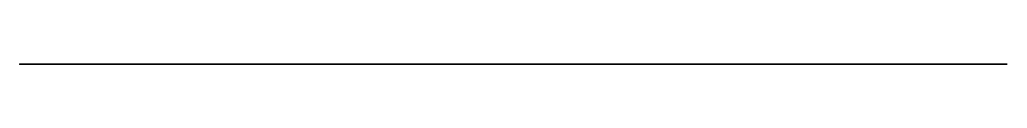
# Model space of a CAD drawing. Header units: centimetres. Extents: x 0 to 3, y 0 to 0.
import ezdxf

# ---------------------------------------------------------------- set-up
doc = ezdxf.new("R2010")
doc.units = ezdxf.units.CM
doc.header["$MEASUREMENT"] = 0
doc.layers.add('ESC(63 gram) v1_Sketch1', color=7, linetype='Continuous')

msp = doc.modelspace()

# ---------------------------------------------------------------- linework, layer by layer
at = {"layer": 'ESC(63 gram) v1_Sketch1'}
for p, q in [((0, 0), (3, 0)), ((3, 0, 5), (0, 0, 5)), ((0, 0, 5), (0, 0, -0.208)), ((3, 0), (3, 0, 5))]:
    msp.add_line(p, q, dxfattribs=at)
msp.add_point((0, 0), dxfattribs=at)

doc.saveas('drawing.dxf')
